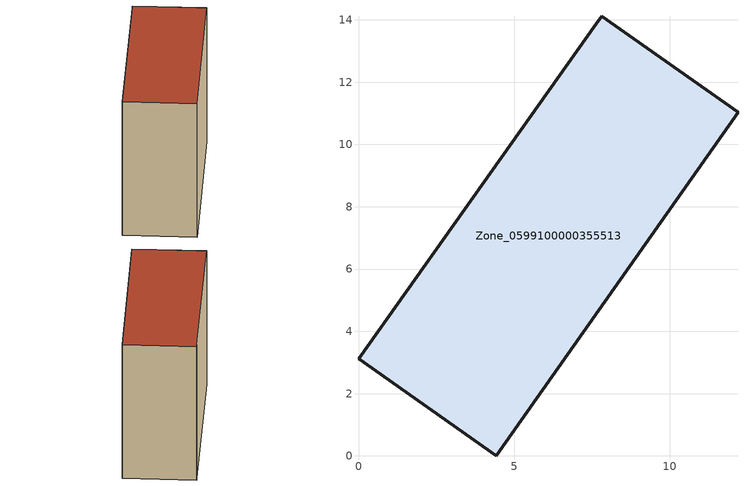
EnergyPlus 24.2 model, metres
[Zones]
Zone_0599100000355513
 floor ground (C_G): 7.63,13.87 7.81,14.12 12.19,11.04 4.42,0 0,3.11 z3.36
 wall outside (C_F): 4.42,0 12.19,11.04 7.81,14.12 7.63,13.87 0,3.11 4.42,0 z3.36:14.5
 roof outside (C_R): 7.81,14.12 7.63,13.87 0,3.11 4.42,0 12.19,11.04 z14.5
[BUILDING]
Pand.0599100000355513: North Axis=0; Terrain=City; Loads Convergence Tolerance Value=0.04; Temperature Convergence Tolerance Value=0.4; Solar Distribution=FullExterior; Maximum Number of Warmup Days=25; Minimum Number of Warmup Days=1
[Site:Location]
Rotterdam.The.Hague.AP_ZH_NLD Design_Conditions: Latitude=51.96; Longitude=4.45; Time Zone=1; Elevation=-4.5
[SITE:GROUNDTEMPERATURE:BUILDINGSURFACE]
18, 18, 18, 18, 18, 18, 18, 18, 18, 18, 18, 18
[MATERIAL] Thermal Absorptance=0.9; Solar Absorptance=0.7; Visible Absorptance=0.7
Name | Roughness | Thickness | Conductivity | Density | Specific Heat
G.TI.1992-2005 | MediumSmooth | 0.15 | 0.06 | 540 | 1210
F.TI.1992-2005 | Rough | 0.3 | 0.12 | 1920 | 840
R.TI.1992-2005 | MediumRough | 0.2 | 0.08 | 1500 | 1000
[CONSTRUCTION]
C_G: G.TI.1992-2005
C_F: F.TI.1992-2005
C_R: R.TI.1992-2005
[ZONE]
Zone_0599100000355513: Type=1; Multiplier=1; Ceiling Height=Autocalculate; Volume=Autocalculate; Floor Area=autocalculate; Part of Total Floor Area=Yes
[ZONEINFILTRATION:DESIGNFLOWRATE]
Infil_Zone_0599100000355513: Zone or ZoneList or Space or SpaceList=Zone_0599100000355513; Schedule=AlwaysOn; Design Flow Rate Calculation Method=Flow/Area; Flow Rate per Floor Area=0.0015; Constant Term Coefficient=1; Temperature Term Coefficient=0; Velocity Term Coefficient=0; Velocity Squared Term Coefficient=0
[HVACTEMPLATE:ZONE:IDEALLOADSAIRSYSTEM]
Zone_0599100000355513: Maximum Heating Supply Air Temperature=50; Minimum Cooling Supply Air Temperature=13; Maximum Heating Supply Air Humidity Ratio=0.0156; Minimum Cooling Supply Air Humidity Ratio=0.0077; Heating Limit=NoLimit; Cooling Limit=NoLimit; Dehumidification Control Type=ConstantSensibleHeatRatio; Cooling Sensible Heat Ratio=0.7; Dehumidification Setpoint=60; Humidification Control Type=None; Humidification Setpoint=30; Outdoor Air Method=None; Outdoor Air Flow Rate per Person=0.00944; Outdoor Air Flow Rate per Zone Floor Area=0; Outdoor Air Flow Rate per Zone=0; Demand Controlled Ventilation Type=None; Outdoor Air Economizer Type=NoEconomizer; Heat Recovery Type=None; Sensible Heat Recovery Effectiveness=0.7; Latent Heat Recovery Effectiveness=0.65
[ZONECONTROL:THERMOSTAT]
ThermostatControl_Zone_0599100000355513: Zone or ZoneList=Zone_0599100000355513; Control Type Schedule=DualSetpointControlType; Control 1=Thermostat_Zone_0599100000355513; Temperature Difference Between Cutout And Setpoint=0
[THERMOSTATSETPOINT:DUALSETPOINT]
Thermostat_Zone_0599100000355513: Heating Setpoint Temperature Schedule=HeatingSetpoint_Zone_0599100000355513; Cooling Setpoint Temperature Schedule=CoolingSetpoint_Zone_0599100000355513
[SCHEDULE:COMPACT]
HeatingSetpoint_Zone_0599100000355513: Through: 12/31, For: AllDays, Until: 24:00, 21
CoolingSetpoint_Zone_0599100000355513: Through: 12/31, For: AllDays, Until: 24:00, 24
DualSetpointControlType: Through: 12/31, For: AllDays, Until: 24:00, 4
AlwaysOn: Through: 12/31, For: AllDays, Until: 24:00, 1
